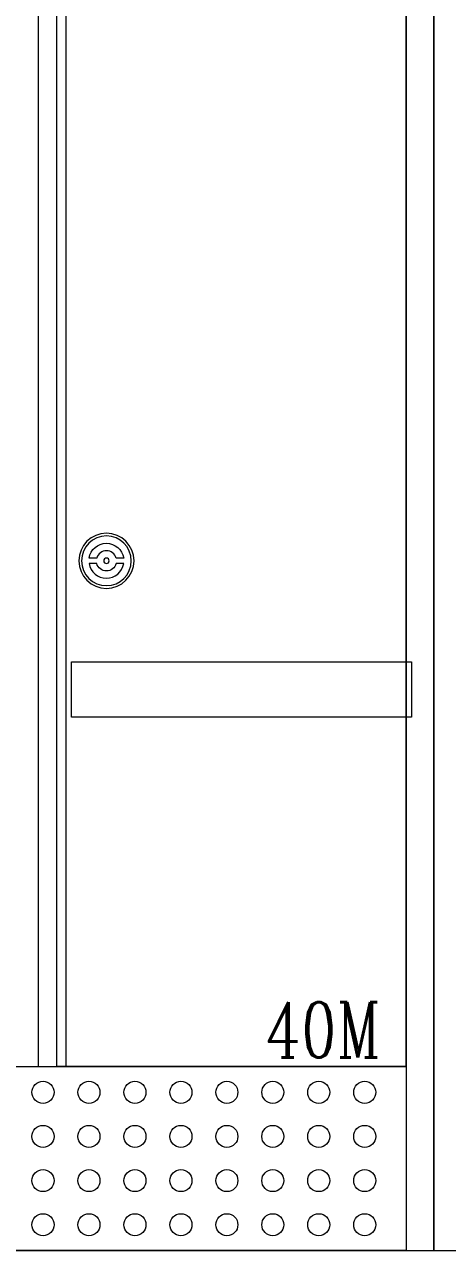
# Model space of a CAD drawing. Header units: millimetres. Extents: x -116965 to 323937, y 291661 to 566926.
# Drawn here: x -29461 to -29230, y 339952 to 340618 of the extents above; entities that cross this region are included whole.
import ezdxf
from ezdxf.enums import TextEntityAlignment as Align

# ---------------------------------------------------------------- set-up
doc = ezdxf.new("R2010")
doc.units = ezdxf.units.MM
doc.layers.get('0').update_dxf_attribs({"lineweight": 18})
doc.layers.add('hw_Text', color=7, linetype='Continuous', lineweight=13)
doc.styles.add('hw_Title2', font='complex.shx', dxfattribs={"width": 0.75})

# ---------------------------------------------------------------- blocks, each defined once
blk = doc.blocks.new('*U1544')
for p, q in [((700, 2100), (700, 100)), ((885, 2100), (885, 100))]:
    blk.add_line(p, q)
for points in [[(0, 0), (900, 0), (900, 2200), (0, 2200)], [(15, 100), (885, 100), (885, 0), (15, 0)]]:
    blk.add_lwpolyline(points, close=True)
for centre in [(687.5, 86), (712.5, 86), (737.5, 86), (762.5, 86), (787.5, 86), (812.5, 86), (837.5, 86), (862.5, 86), (687.5, 62), (712.5, 62), (737.5, 62), (762.5, 62), (787.5, 62), (812.5, 62), (837.5, 62), (862.5, 62), (687.5, 38), (712.5, 38), (737.5, 38), (762.5, 38), (787.5, 38), (812.5, 38), (837.5, 38), (862.5, 38), (687.5, 14), (712.5, 14), (737.5, 14), (762.5, 14), (787.5, 14), (812.5, 14), (837.5, 14), (862.5, 14)]:
    blk.add_circle(centre, 6)
blk = doc.blocks.new('*U1481')
blk.add_lwpolyline([(0, 0), (700, 0), (700, 2200), (0, 2200)], close=True)
blk = doc.blocks.new('*U1570')
blk.add_lwpolyline([(0, 0), (670, 0), (670, 2000), (0, 2000)])
blk = doc.blocks.new('*U1607')
for points in [[(-5.29, 1.5, -0.755929), (5.29, 1.5), (9.38, 1.5, 0.852803), (-9.38, 1.5)], [(-5.29, -1.5, 0.755929), (5.29, -1.5), (9.38, -1.5, -0.852803), (-9.38, -1.5)]]:
    blk.add_lwpolyline(points, format="xyb", close=True)
at = {"color": 2}
blk.add_circle((0, 0), 15, dxfattribs=at)
at = {"color": 3}
blk.add_circle((0, 0), 13.5, dxfattribs=at)
blk.add_circle((0, 0), 1.5)
blk = doc.blocks.new('*U1571')
blk.add_line((0, 0), (0, 2000))
blk.add_lwpolyline([(0, 0), (-190, 0), (-190, 2000), (0, 2000)])
blk.add_lwpolyline([(3, 190), (-182, 190), (-182, 220), (3, 220)], close=True)
at = {"xscale": -1}
blk.add_blockref('*U1607', (-163, 275), dxfattribs=at)
at = {"layer": 'hw_Text', "color": 6, "style": 'hw_Title2', "width": 0.75}
blk.add_text('40M', height=30, dxfattribs=at).set_placement((-76.43, 20), align=Align.MIDDLE_LEFT)

msp = doc.modelspace()

# ---------------------------------------------------------------- block references
msp.add_blockref('*U1544', (-30137.949803, 339951.616143))

# ---------------------------------------------------------------- next in the draw order: block references
msp.add_blockref('*U1481', (-29237.949803, 339951.616143))
at = {"layer": 'hw_Text'}
for name, p in [('*U1570', (-30122.949803, 340051.616143)), ('*U1571', (-29252.949803, 340051.616143))]:
    msp.add_blockref(name, p, dxfattribs=at)

doc.saveas('drawing.dxf')
